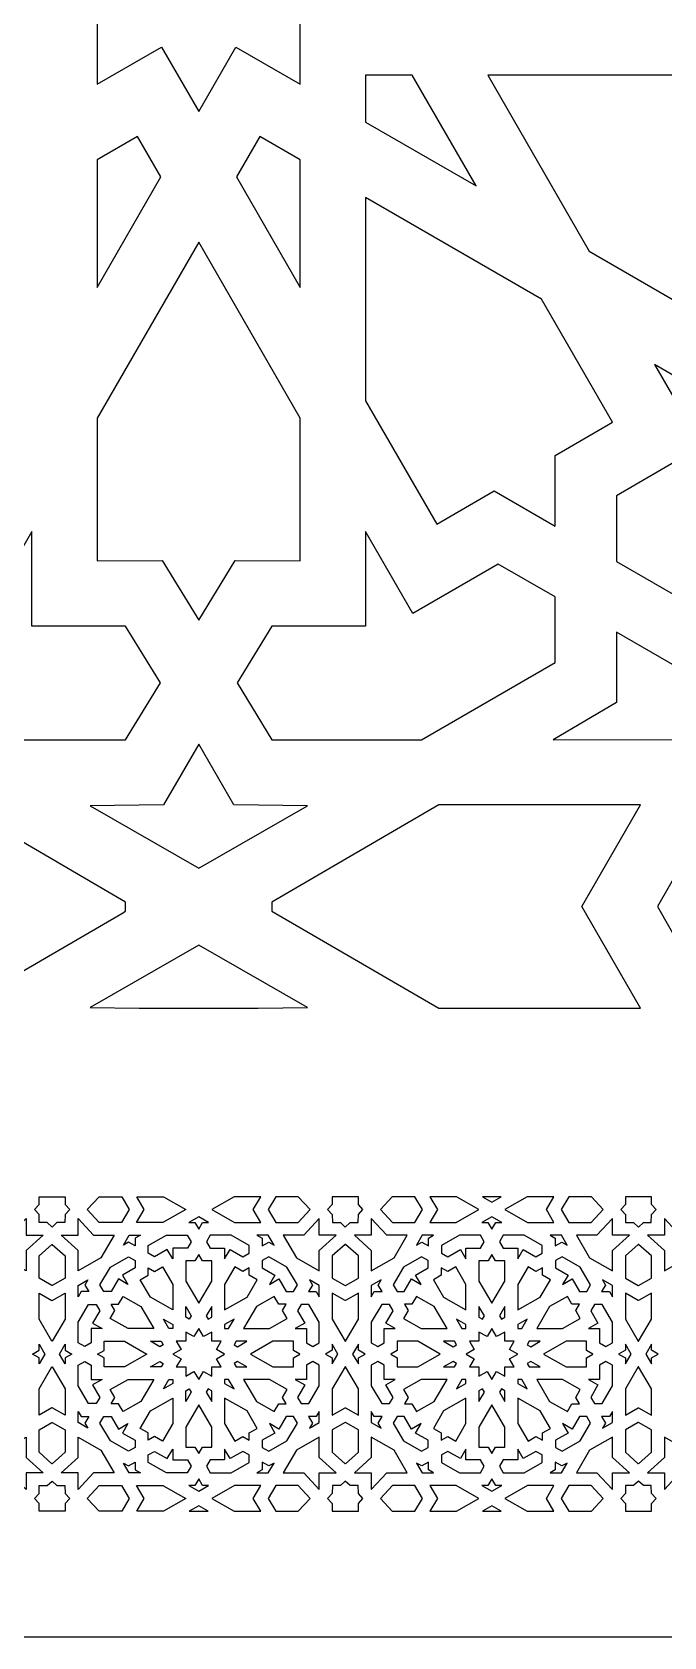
# Model space of a CAD drawing. Extents: x -912 to 550, y -550 to 550.
# Drawn here: x -53 to 148, y -550 to -39 of the extents above; entities that cross this region are included whole.
import ezdxf

# ---------------------------------------------------------------- set-up
doc = ezdxf.new("R2010")
doc.units = 0
doc.layers.add('LAYER_1', color=18, linetype='CONTINUOUS')

msp = doc.modelspace()

# ---------------------------------------------------------------- linework, layer by layer
at = {"layer": 'LAYER_1'}
for points in [[(227.82, -550), (550, -227.82), (550, 227.82), (227.82, 550), (-227.82, 550), (-550, 227.82), (-550, -227.82), (-227.82, -550)], [(-55.98, -32.32), (-32.32, -32.32), (-32.32, -55.98), (-11.83, -44.15), (0, -64.64), (11.83, -44.15), (32.32, -55.98), (32.32, -32.32), (55.98, -32.32), (44.15, -11.83), (64.64, 0), (44.15, 11.83), (55.98, 32.32), (32.32, 32.32), (32.32, 55.98), (11.83, 44.15), (0, 64.64), (-11.83, 44.15), (-32.32, 55.98), (-32.32, 32.32), (-55.98, 32.32), (-44.15, 11.83), (-64.64, 0), (-44.15, -11.83)], [(53.14, -68), (88.3, -88.3), (68, -53.14), (53.14, -53.14)], [(92.03, -53.14), (124.35, -109.11), (163.55, -131.75), (174.13, -113.48), (196.55, -113.48), (185.34, -94.06), (195.92, -75.8), (156.67, -53.14)], [(-32.32, -80.01), (-32.32, -120.62), (-12.02, -85.45), (-19.45, -72.58)], [(12.02, -85.45), (32.32, -120.62), (32.32, -80.01), (19.45, -72.58)], [(53.14, -92.03), (53.14, -156.67), (75.8, -195.92), (94.06, -185.34), (113.48, -196.55), (113.48, -174.13), (131.75, -163.55), (109.12, -124.35)], [(-32.32, -162.24), (-32.32, -207.57), (-11.64, -207.54), (0, -226.51), (11.64, -207.54), (32.32, -207.57), (32.32, -162.24), (0, -106.27)], [(132.99, -207.81), (151.06, -218.24), (193.65, -193.65), (218.24, -151.05), (207.81, -132.99), (186.89, -132.99), (171.16, -160.17), (145.16, -145.16), (160.17, -171.16), (132.99, -186.89)], [(-70.89, -264.54), (-23.33, -264.54), (-12.21, -246.41), (-23.27, -228.39), (-53.14, -228.39), (-53.14, -198.29), (-68.2, -224.38), (-95.4, -208.64), (-113.48, -219.07), (-113.48, -239.98)], [(12.21, -246.41), (23.33, -264.54), (70.89, -264.54), (113.48, -239.98), (113.48, -219.07), (95.4, -208.64), (68.2, -224.38), (53.14, -198.29), (53.14, -228.39), (23.27, -228.39)], [(132.99, -230.33), (132.99, -252.65), (112.81, -264.59), (152.71, -264.49), (172.65, -229.98), (152.31, -241.49)], [(0, -265.97), (-11.16, -285.29), (-34.61, -285.54), (0, -305.4), (34.61, -285.54), (11.16, -285.29)], [(-76.42, -285.29), (-140.66, -285.3), (-121.99, -317.64), (-140.66, -349.98), (-76.42, -350), (-24.52, -319.83), (-23.26, -319.1), (-23.26, -316.19)], [(140.66, -285.3), (76.42, -285.29), (24.52, -315.46), (23.26, -316.19), (23.26, -319.1), (76.42, -350), (140.66, -349.98), (121.99, -317.64)], [(146.03, -317.64), (157.48, -337.5), (209.67, -285.3), (164.69, -285.29)], [(0, -329.89), (-34.61, -349.75), (-18.96, -349.91), (18.96, -349.91), (34.61, -349.75)], [(-48.24, -418.18), (-50.75, -418.18), (-50.83, -415.62), (-52.29, -414.05), (-50.83, -412.47), (-50.83, -410), (-42.52, -410), (-42.52, -412.47), (-41.06, -414.05), (-42.52, -415.62), (-42.6, -418.18), (-45.12, -418.18), (-46.68, -419.58)], [(-35.48, -414.05), (-31.72, -410), (-24.51, -410), (-22.13, -414.05), (-24.56, -418.18), (-31.65, -418.18)], [(-17.37, -414.05), (-19.75, -410), (-11.26, -410), (-4.14, -414.05), (-11.4, -418.18), (-19.79, -418.18)], [(17.37, -414.05), (19.75, -410), (11.26, -410), (4.14, -414.05), (11.4, -418.18), (19.79, -418.18)], [(35.48, -414.05), (31.72, -410), (24.51, -410), (22.13, -414.05), (24.56, -418.18), (31.65, -418.18)], [(48.24, -418.18), (50.75, -418.18), (50.83, -415.62), (52.29, -414.05), (50.83, -412.47), (50.83, -410), (42.52, -410), (42.52, -412.47), (41.06, -414.05), (42.52, -415.62), (42.6, -418.18), (45.12, -418.18), (46.68, -419.58)], [(71.22, -414.05), (68.85, -410), (61.63, -410), (57.88, -414.05), (61.7, -418.18), (68.8, -418.18)], [(89.22, -414.05), (82.09, -410), (73.61, -410), (75.98, -414.05), (73.56, -418.18), (81.95, -418.18)], [(96.35, -410), (90.34, -410), (93.34, -411.71)], [(110.7, -414.05), (113.08, -410), (104.59, -410), (97.47, -414.05), (104.73, -418.18), (113.12, -418.18)], [(128.81, -414.05), (125.05, -410), (117.84, -410), (115.46, -414.05), (117.88, -418.18), (124.98, -418.18)], [(141.57, -418.18), (144.08, -418.18), (144.16, -415.62), (145.62, -414.05), (144.16, -412.47), (144.16, -410), (135.85, -410), (135.85, -412.47), (134.39, -414.05), (135.85, -415.62), (135.93, -418.18), (138.44, -418.18), (140.01, -419.58)], [(-62.22, -429.38), (-66.42, -422.23), (-59.89, -422.23), (-54.96, -416.92), (-54.96, -422.23), (-49.56, -422.23), (-54.96, -427.08), (-54.96, -433.51)], [(-38.4, -427.08), (-43.8, -422.23), (-38.4, -422.23), (-38.4, -416.92), (-33.47, -422.23), (-26.94, -422.23), (-31.13, -429.38), (-38.4, -433.51)], [(0, -420.28), (0.01, -420.28), (1.25, -418.18), (3.16, -418.18), (0, -416.39), (-3.16, -418.18), (-1.25, -418.18), (-0.01, -420.28)], [(38.4, -427.08), (43.8, -422.23), (38.4, -422.23), (38.4, -416.92), (33.47, -422.23), (26.94, -422.23), (31.13, -429.38), (38.4, -433.51)], [(62.22, -429.38), (66.42, -422.23), (59.89, -422.23), (54.96, -416.92), (54.96, -422.23), (49.56, -422.23), (54.96, -427.08), (54.96, -433.51)], [(94.58, -418.18), (96.48, -418.18), (93.34, -416.39), (90.2, -418.18), (92.11, -418.18), (93.34, -420.28)], [(131.73, -427.08), (137.13, -422.23), (131.73, -422.23), (131.73, -416.92), (126.8, -422.23), (120.26, -422.23), (124.46, -429.38), (131.73, -433.51)], [(155.55, -429.38), (159.75, -422.23), (153.21, -422.23), (148.29, -416.92), (148.29, -422.23), (142.89, -422.23), (148.29, -427.08), (148.29, -433.51)], [(-22.34, -424.39), (-23.99, -425.32), (-22.17, -422.23), (-18.55, -422.23), (-20.2, -423.17), (-20.2, -425.6)], [(-10.01, -426.75), (-14.03, -429.04), (-16.04, -427.9), (-16.04, -425.5), (-10.3, -422.23), (-3.66, -422.23), (-2.44, -424.31), (-3.61, -426.29), (-8.25, -426.29), (-8.25, -429.75)], [(10.01, -426.75), (14.03, -429.04), (16.04, -427.9), (16.04, -425.5), (10.3, -422.23), (3.66, -422.23), (2.44, -424.31), (3.61, -426.29), (8.25, -426.29), (8.25, -429.75)], [(22.34, -424.39), (23.99, -425.32), (22.17, -422.23), (18.55, -422.23), (20.2, -423.17), (20.2, -425.6)], [(73.16, -423.17), (74.81, -422.23), (71.18, -422.23), (69.37, -425.32), (71.02, -424.39), (73.16, -425.6)], [(85.1, -426.29), (89.75, -426.29), (90.91, -424.31), (89.69, -422.23), (83.06, -422.23), (77.31, -425.5), (77.31, -427.9), (79.32, -429.04), (83.35, -426.75), (85.1, -429.75)], [(103.34, -426.75), (107.36, -429.04), (109.37, -427.9), (109.37, -425.5), (103.63, -422.23), (96.99, -422.23), (95.77, -424.31), (96.93, -426.29), (101.58, -426.29), (101.58, -429.75)], [(115.67, -424.39), (117.32, -425.32), (115.5, -422.23), (111.87, -422.23), (113.53, -423.17), (113.53, -425.6)], [(-50.83, -435.9), (-50.83, -428.8), (-46.72, -425.11), (-46.68, -425.14), (-46.64, -425.11), (-42.52, -428.8), (-42.52, -435.9), (-46.64, -438.24), (-46.68, -438.21), (-46.72, -438.24)], [(0, -443.78), (0.01, -443.79), (4.13, -436.77), (4.13, -430.35), (1.19, -430.35), (0.01, -428.34), (0, -428.34), (-0.01, -428.34), (-1.19, -430.35), (-4.13, -430.35), (-4.13, -436.77), (-0.01, -443.79)], [(50.83, -435.9), (50.83, -428.8), (46.72, -425.11), (46.68, -425.14), (46.64, -425.11), (42.52, -428.8), (42.52, -435.9), (46.64, -438.24), (46.68, -438.21), (46.72, -438.24)], [(97.46, -436.77), (97.46, -430.35), (94.52, -430.35), (93.34, -428.34), (92.16, -430.35), (89.23, -430.35), (89.23, -436.77), (93.34, -443.79)], [(144.16, -435.9), (144.16, -428.8), (140.05, -425.11), (140.01, -425.14), (139.96, -425.11), (135.85, -428.8), (135.85, -435.9), (139.96, -438.24), (140.01, -438.21), (140.05, -438.24)], [(-31.43, -438.01), (-28.11, -432.35), (-22.37, -429.09), (-20.25, -430.29), (-20.25, -432.57), (-24.28, -434.86), (-22.52, -437.85), (-25.56, -436.12), (-27.89, -440.08), (-30.21, -440.08)], [(-15.38, -441.91), (-18.65, -436.34), (-16.1, -434.9), (-16.1, -432.58), (-14.06, -433.74), (-11.52, -432.29), (-8.25, -437.86), (-8.25, -445.96)], [(15.38, -441.91), (18.65, -436.34), (16.1, -434.9), (16.1, -432.58), (14.06, -433.74), (11.52, -432.29), (8.25, -437.86), (8.25, -445.96)], [(31.43, -438.01), (28.11, -432.35), (22.37, -429.09), (20.25, -430.29), (20.25, -432.57), (24.28, -434.86), (22.52, -437.85), (25.56, -436.12), (27.89, -440.08), (30.21, -440.08)], [(67.79, -436.12), (70.83, -437.85), (69.08, -434.86), (73.1, -432.57), (73.1, -430.29), (70.99, -429.09), (65.24, -432.35), (61.92, -438.01), (63.14, -440.08), (65.47, -440.08)], [(85.1, -437.86), (81.84, -432.29), (79.29, -433.74), (77.25, -432.58), (77.25, -434.9), (74.71, -436.34), (77.97, -441.91), (85.1, -445.96)], [(108.71, -441.91), (111.97, -436.34), (109.43, -434.9), (109.43, -432.58), (107.39, -433.74), (104.85, -432.29), (101.58, -437.86), (101.58, -445.96)], [(124.76, -438.01), (121.44, -432.35), (115.69, -429.09), (113.58, -430.29), (113.58, -432.57), (117.61, -434.86), (115.85, -437.85), (118.89, -436.12), (121.22, -440.08), (123.54, -440.08)], [(-38.4, -438.2), (-35.25, -436.41), (-36.21, -438.04), (-34.97, -440.14), (-37.44, -440.14), (-38.4, -441.77)], [(38.4, -438.2), (35.25, -436.41), (36.21, -438.04), (34.97, -440.14), (37.44, -440.14), (38.4, -441.77)], [(55.91, -440.14), (58.38, -440.14), (57.15, -438.04), (58.1, -436.41), (54.96, -438.2), (54.96, -441.77)], [(131.73, -438.2), (128.58, -436.41), (129.54, -438.04), (128.3, -440.14), (130.77, -440.14), (131.73, -441.77)], [(-50.83, -448.93), (-50.83, -440.58), (-46.72, -442.92), (-46.68, -442.9), (-46.64, -442.92), (-42.52, -440.58), (-42.52, -448.93), (-46.64, -455.94), (-46.68, -455.87), (-46.72, -455.94)], [(-38.4, -456.41), (-38.4, -449.88), (-35.08, -444.22), (-32.64, -444.22), (-31.48, -446.2), (-33.8, -450.16), (-30.76, -451.89), (-34.27, -451.89), (-34.27, -456.46), (-36.29, -457.61)], [(-28.17, -448.68), (-26.7, -446.18), (-27.88, -444.17), (-25.52, -444.17), (-24.05, -441.67), (-18.4, -444.88), (-14.28, -451.89), (-22.51, -451.89)], [(28.17, -448.68), (26.7, -446.18), (27.88, -444.17), (25.52, -444.17), (24.05, -441.67), (18.4, -444.88), (14.28, -451.89), (22.51, -451.89)], [(38.4, -456.41), (38.4, -449.88), (35.08, -444.22), (32.64, -444.22), (31.48, -446.2), (33.8, -450.16), (30.76, -451.89), (34.27, -451.89), (34.27, -456.46), (36.29, -457.61)], [(50.83, -448.93), (50.83, -440.58), (46.72, -442.92), (46.68, -442.9), (46.64, -442.92), (42.52, -440.58), (42.52, -448.93), (46.64, -455.94), (46.68, -455.87), (46.72, -455.94)], [(59.08, -456.46), (59.08, -451.89), (62.59, -451.89), (59.55, -450.16), (61.87, -446.2), (60.71, -444.22), (58.27, -444.22), (54.96, -449.88), (54.96, -456.41), (57.07, -457.61)], [(74.96, -444.88), (69.3, -441.67), (67.83, -444.17), (65.48, -444.17), (66.65, -446.18), (65.18, -448.68), (70.84, -451.89), (79.07, -451.89)], [(121.5, -448.68), (120.03, -446.18), (121.21, -444.17), (118.85, -444.17), (117.38, -441.67), (111.73, -444.88), (107.61, -451.89), (115.84, -451.89)], [(131.73, -456.41), (131.73, -449.88), (128.41, -444.22), (125.97, -444.22), (124.81, -446.2), (127.13, -450.16), (124.09, -451.89), (127.6, -451.89), (127.6, -456.46), (129.61, -457.61)], [(144.16, -448.93), (144.16, -440.58), (140.05, -442.92), (140.01, -442.9), (139.96, -442.92), (135.85, -440.58), (135.85, -448.93), (139.96, -455.94), (140.01, -455.87), (140.05, -455.94)], [(-11.26, -448.94), (-8.25, -450.65), (-8.25, -451.89), (-9.52, -451.89)], [(-4.13, -448.3), (-4.13, -444.89), (-2.39, -447.85), (-3.03, -448.93)], [(4.13, -448.3), (4.13, -444.89), (2.39, -447.85), (3.03, -448.93)], [(11.26, -448.94), (8.25, -450.65), (8.25, -451.89), (9.52, -451.89)], [(85.1, -450.65), (82.1, -448.94), (83.83, -451.89), (85.1, -451.89)], [(90.96, -447.85), (89.23, -444.89), (89.23, -448.3), (90.32, -448.93)], [(97.46, -448.3), (97.46, -444.89), (95.72, -447.85), (96.36, -448.93)], [(104.58, -448.94), (101.58, -450.65), (101.58, -451.89), (102.85, -451.89)], [(0, -468.1), (0.01, -468.1), (1.52, -465.53), (4.13, -467.01), (4.13, -464.05), (7.14, -464.05), (5.63, -461.48), (8.24, -460), (5.63, -458.52), (7.14, -455.95), (4.13, -455.95), (4.13, -452.99), (1.52, -454.47), (0.01, -451.9), (0, -451.9), (-0.01, -451.9), (-1.52, -454.47), (-4.13, -452.99), (-4.13, -455.95), (-7.14, -455.95), (-5.63, -458.52), (-8.24, -460), (-5.63, -461.48), (-7.14, -464.05), (-4.13, -464.05), (-4.13, -467.01), (-1.52, -465.53), (-0.01, -468.1)], [(94.85, -465.53), (97.46, -467.01), (97.46, -464.05), (100.47, -464.05), (98.96, -461.48), (101.57, -460), (98.96, -458.52), (100.47, -455.95), (97.46, -455.95), (97.46, -452.99), (94.85, -454.47), (93.34, -451.9), (91.83, -454.47), (89.23, -452.99), (89.23, -455.95), (86.21, -455.95), (87.72, -458.52), (85.11, -460), (87.72, -461.48), (86.21, -464.05), (89.23, -464.05), (89.23, -467.01), (91.83, -465.53), (93.34, -468.1)], [(-50.83, -461.21), (-52.97, -460), (-50.83, -458.78), (-50.83, -456.91), (-49.02, -460), (-50.83, -463.09)], [(-44.33, -460), (-42.52, -456.91), (-42.52, -458.78), (-40.38, -460), (-42.52, -461.21), (-42.52, -463.09)], [(-30.15, -461.16), (-32.19, -460), (-30.15, -458.84), (-30.15, -455.95), (-23.62, -455.95), (-16.49, -460), (-23.62, -464.05), (-30.15, -464.05)], [(-15.37, -455.95), (-11.9, -455.95), (-11.27, -457.03), (-12.37, -457.66)], [(15.37, -455.95), (11.9, -455.95), (11.27, -457.03), (12.37, -457.66)], [(30.15, -461.16), (32.19, -460), (30.15, -458.84), (30.15, -455.95), (23.62, -455.95), (16.49, -460), (23.62, -464.05), (30.15, -464.05)], [(44.33, -460), (42.52, -456.91), (42.52, -458.78), (40.38, -460), (42.52, -461.21), (42.52, -463.09)], [(50.83, -461.21), (52.97, -460), (50.83, -458.78), (50.83, -456.91), (49.02, -460), (50.83, -463.09)], [(76.86, -460), (69.74, -455.95), (63.2, -455.95), (63.2, -458.84), (61.17, -460), (63.2, -461.16), (63.2, -464.05), (69.74, -464.05)], [(82.09, -457.03), (81.45, -455.95), (77.98, -455.95), (80.99, -457.66)], [(108.7, -455.95), (105.23, -455.95), (104.6, -457.03), (105.7, -457.66)], [(123.48, -461.16), (125.52, -460), (123.48, -458.84), (123.48, -455.95), (116.95, -455.95), (109.82, -460), (116.95, -464.05), (123.48, -464.05)], [(137.66, -460), (135.85, -456.91), (135.85, -458.78), (133.71, -460), (135.85, -461.21), (135.85, -463.09)], [(144.16, -461.21), (146.3, -460), (144.16, -458.78), (144.16, -456.91), (142.35, -460), (144.16, -463.09)], [(-50.83, -471.07), (-46.72, -464.06), (-46.68, -464.12), (-46.64, -464.06), (-42.52, -471.07), (-42.52, -479.42), (-46.64, -477.08), (-46.68, -477.1), (-46.72, -477.08), (-50.83, -479.42)], [(-38.4, -470.12), (-38.4, -463.59), (-36.29, -462.39), (-34.27, -463.53), (-34.27, -468.11), (-30.76, -468.11), (-33.8, -469.84), (-31.48, -473.79), (-32.64, -475.77), (-35.08, -475.77)], [(-12.37, -462.34), (-11.27, -462.97), (-11.9, -464.05), (-15.37, -464.05)], [(12.37, -462.34), (11.27, -462.97), (11.9, -464.05), (15.37, -464.05)], [(38.4, -470.12), (38.4, -463.59), (36.29, -462.39), (34.27, -463.53), (34.27, -468.11), (30.76, -468.11), (33.8, -469.84), (31.48, -473.79), (32.64, -475.77), (35.08, -475.77)], [(50.83, -471.07), (46.72, -464.06), (46.68, -464.12), (46.64, -464.06), (42.52, -471.07), (42.52, -479.42), (46.64, -477.08), (46.68, -477.1), (46.72, -477.08), (50.83, -479.42)], [(61.87, -473.79), (59.55, -469.84), (62.59, -468.11), (59.08, -468.11), (59.08, -463.53), (57.07, -462.39), (54.96, -463.59), (54.96, -470.12), (58.27, -475.77), (60.71, -475.77)], [(82.09, -462.97), (80.99, -462.34), (77.98, -464.05), (81.45, -464.05)], [(105.7, -462.34), (104.6, -462.97), (105.23, -464.05), (108.7, -464.05)], [(131.73, -470.12), (131.73, -463.59), (129.61, -462.39), (127.6, -463.53), (127.6, -468.11), (124.09, -468.11), (127.13, -469.84), (124.81, -473.79), (125.97, -475.77), (128.41, -475.77)], [(144.16, -471.07), (140.05, -464.06), (140.01, -464.12), (139.96, -464.06), (135.85, -471.07), (135.85, -479.42), (139.96, -477.08), (140.01, -477.1), (140.05, -477.08), (144.16, -479.42)], [(-25.52, -475.83), (-27.88, -475.83), (-26.7, -473.82), (-28.17, -471.32), (-22.51, -468.11), (-14.28, -468.11), (-18.4, -475.12), (-24.05, -478.33)], [(-9.52, -468.11), (-8.25, -468.11), (-8.25, -469.36), (-11.26, -471.06)], [(9.52, -468.11), (8.25, -468.11), (8.25, -469.36), (11.26, -471.06)], [(25.52, -475.83), (27.88, -475.83), (26.7, -473.82), (28.17, -471.32), (22.51, -468.11), (14.28, -468.11), (18.4, -475.12), (24.05, -478.33)], [(74.96, -475.12), (79.07, -468.11), (70.84, -468.11), (65.18, -471.32), (66.65, -473.82), (65.48, -475.83), (67.83, -475.83), (69.3, -478.33)], [(85.1, -469.36), (85.1, -468.11), (83.83, -468.11), (82.1, -471.06)], [(102.85, -468.11), (101.58, -468.11), (101.58, -469.36), (104.58, -471.06)], [(118.85, -475.83), (121.21, -475.83), (120.03, -473.82), (121.5, -471.32), (115.84, -468.11), (107.61, -468.11), (111.73, -475.12), (117.38, -478.33)], [(-14.06, -486.26), (-16.1, -487.42), (-16.1, -485.1), (-18.65, -483.66), (-15.38, -478.09), (-8.25, -474.04), (-8.25, -482.14), (-11.52, -487.7)], [(-4.13, -471.7), (-3.03, -471.07), (-2.39, -472.16), (-4.13, -475.11)], [(4.13, -471.7), (3.03, -471.07), (2.39, -472.16), (4.13, -475.11)], [(14.06, -486.26), (16.1, -487.42), (16.1, -485.1), (18.65, -483.66), (15.38, -478.09), (8.25, -474.04), (8.25, -482.14), (11.52, -487.7)], [(85.1, -482.14), (85.1, -474.04), (77.97, -478.09), (74.71, -483.66), (77.25, -485.1), (77.25, -487.42), (79.29, -486.26), (81.84, -487.7)], [(90.96, -472.16), (90.32, -471.07), (89.23, -471.7), (89.23, -475.11)], [(97.46, -471.7), (96.36, -471.07), (95.72, -472.16), (97.46, -475.11)], [(107.39, -486.26), (109.43, -487.42), (109.43, -485.1), (111.97, -483.66), (108.71, -478.09), (101.58, -474.04), (101.58, -482.14), (104.85, -487.7)], [(-38.4, -481.8), (-38.4, -478.23), (-37.44, -479.86), (-34.97, -479.86), (-36.21, -481.96), (-35.25, -483.59)], [(-28.11, -487.65), (-31.43, -481.99), (-30.21, -479.92), (-27.89, -479.92), (-25.56, -483.88), (-22.52, -482.15), (-24.28, -485.14), (-20.25, -487.43), (-20.25, -489.71), (-22.37, -490.91)], [(0, -491.66), (0.01, -491.66), (1.19, -489.65), (4.13, -489.65), (4.13, -483.23), (0.01, -476.21), (0, -476.21), (-0.01, -476.21), (-4.13, -483.23), (-4.13, -489.65), (-1.19, -489.65), (-0.01, -491.66)], [(28.11, -487.65), (31.43, -481.99), (30.21, -479.92), (27.89, -479.92), (25.56, -483.88), (22.52, -482.15), (24.28, -485.14), (20.25, -487.43), (20.25, -489.71), (22.37, -490.91)], [(38.4, -481.8), (38.4, -478.23), (37.44, -479.86), (34.97, -479.86), (36.21, -481.96), (35.25, -483.59)], [(57.15, -481.96), (58.38, -479.86), (55.91, -479.86), (54.96, -478.23), (54.96, -481.8), (58.1, -483.59)], [(73.1, -489.71), (73.1, -487.43), (69.08, -485.14), (70.83, -482.15), (67.79, -483.88), (65.47, -479.92), (63.14, -479.92), (61.92, -481.99), (65.24, -487.65), (70.99, -490.91)], [(94.52, -489.65), (97.46, -489.65), (97.46, -483.23), (93.34, -476.21), (89.23, -483.23), (89.23, -489.65), (92.16, -489.65), (93.34, -491.66)], [(121.44, -487.65), (124.76, -481.99), (123.54, -479.92), (121.22, -479.92), (118.89, -483.88), (115.85, -482.15), (117.61, -485.14), (113.58, -487.43), (113.58, -489.71), (115.69, -490.91)], [(131.73, -481.8), (131.73, -478.23), (130.77, -479.86), (128.3, -479.86), (129.54, -481.96), (128.58, -483.59)], [(-50.83, -491.2), (-50.83, -484.1), (-46.72, -481.76), (-46.68, -481.79), (-46.64, -481.76), (-42.52, -484.1), (-42.52, -491.2), (-46.64, -494.89), (-46.68, -494.86), (-46.72, -494.89)], [(50.83, -491.2), (50.83, -484.1), (46.72, -481.76), (46.68, -481.79), (46.64, -481.76), (42.52, -484.1), (42.52, -491.2), (46.64, -494.89), (46.68, -494.86), (46.72, -494.89)], [(144.16, -491.2), (144.16, -484.1), (140.05, -481.76), (140.01, -481.79), (139.96, -481.76), (135.85, -484.1), (135.85, -491.2), (139.96, -494.89), (140.01, -494.86), (140.05, -494.89)], [(-59.88, -497.77), (-66.42, -497.77), (-62.22, -490.62), (-54.96, -486.49), (-54.96, -492.92), (-49.56, -497.77), (-54.96, -497.77), (-54.96, -503.08)], [(-38.4, -497.77), (-43.8, -497.77), (-38.4, -492.92), (-38.4, -486.49), (-31.13, -490.62), (-26.94, -497.77), (-33.47, -497.77), (-38.4, -503.08)], [(38.4, -497.77), (43.8, -497.77), (38.4, -492.92), (38.4, -486.49), (31.13, -490.62), (26.94, -497.77), (33.47, -497.77), (38.4, -503.08)], [(59.88, -497.77), (66.42, -497.77), (62.22, -490.62), (54.96, -486.49), (54.96, -492.92), (49.56, -497.77), (54.96, -497.77), (54.96, -503.08)], [(131.73, -497.77), (137.13, -497.77), (131.73, -492.92), (131.73, -486.49), (124.46, -490.62), (120.27, -497.77), (126.8, -497.77), (131.73, -503.08)], [(153.21, -497.77), (159.75, -497.77), (155.55, -490.62), (148.29, -486.49), (148.29, -492.92), (142.89, -497.77), (148.29, -497.77), (148.29, -503.08)], [(-23.99, -494.67), (-22.34, -495.61), (-20.2, -494.4), (-20.2, -496.83), (-18.55, -497.77), (-22.17, -497.77)], [(-16.04, -494.5), (-16.04, -492.1), (-14.03, -490.96), (-10.01, -493.25), (-8.25, -490.25), (-8.25, -493.71), (-3.61, -493.71), (-2.44, -495.69), (-3.66, -497.77), (-10.3, -497.77)], [(16.04, -494.5), (16.04, -492.1), (14.03, -490.96), (10.01, -493.25), (8.25, -490.25), (8.25, -493.71), (3.61, -493.71), (2.44, -495.69), (3.66, -497.77), (10.3, -497.77)], [(23.99, -494.67), (22.34, -495.61), (20.2, -494.4), (20.2, -496.83), (18.55, -497.77), (22.17, -497.77)], [(73.16, -496.83), (73.16, -494.4), (71.02, -495.61), (69.37, -494.67), (71.18, -497.77), (74.81, -497.77)], [(90.91, -495.69), (89.75, -493.71), (85.1, -493.71), (85.1, -490.25), (83.35, -493.25), (79.32, -490.96), (77.31, -492.1), (77.31, -494.5), (83.06, -497.77), (89.69, -497.77)], [(109.37, -494.5), (109.37, -492.1), (107.36, -490.96), (103.34, -493.25), (101.58, -490.25), (101.58, -493.71), (96.93, -493.71), (95.77, -495.69), (96.99, -497.77), (103.63, -497.77)], [(117.32, -494.67), (115.67, -495.61), (113.53, -494.4), (113.53, -496.83), (111.87, -497.77), (115.5, -497.77)], [(0, -503.61), (3.16, -501.82), (1.25, -501.82), (0.01, -499.72), (0, -499.72), (-0.01, -499.72), (-1.25, -501.82), (-3.16, -501.82)], [(96.49, -501.82), (94.58, -501.82), (93.34, -499.72), (92.11, -501.82), (90.2, -501.82), (93.34, -503.61)], [(-50.83, -507.52), (-52.29, -505.95), (-50.83, -504.38), (-50.75, -501.82), (-48.24, -501.82), (-46.68, -500.42), (-45.12, -501.82), (-42.6, -501.82), (-42.52, -504.38), (-41.06, -505.95), (-42.52, -507.52), (-42.52, -510), (-50.83, -510)], [(-35.48, -505.95), (-31.65, -501.82), (-24.56, -501.82), (-22.13, -505.95), (-24.51, -510), (-31.72, -510)], [(-17.37, -505.95), (-19.79, -501.82), (-11.4, -501.82), (-4.14, -505.95), (-11.26, -510), (-19.75, -510)], [(17.37, -505.95), (19.79, -501.82), (11.4, -501.82), (4.14, -505.95), (11.26, -510), (19.75, -510)], [(35.48, -505.95), (31.65, -501.82), (24.56, -501.82), (22.13, -505.95), (24.51, -510), (31.72, -510)], [(50.83, -507.52), (52.29, -505.95), (50.83, -504.38), (50.75, -501.82), (48.24, -501.82), (46.68, -500.42), (45.12, -501.82), (42.6, -501.82), (42.52, -504.38), (41.06, -505.95), (42.52, -507.52), (42.52, -510), (50.83, -510)], [(71.22, -505.95), (68.8, -501.82), (61.7, -501.82), (57.88, -505.95), (61.63, -510), (68.85, -510)], [(89.22, -505.95), (81.95, -501.82), (73.56, -501.82), (75.98, -505.95), (73.61, -510), (82.09, -510)], [(110.7, -505.95), (113.12, -501.82), (104.73, -501.82), (97.47, -505.95), (104.59, -510), (113.08, -510)], [(128.81, -505.95), (124.98, -501.82), (117.88, -501.82), (115.46, -505.95), (117.84, -510), (125.05, -510)], [(144.16, -507.52), (145.62, -505.95), (144.16, -504.38), (144.08, -501.82), (141.57, -501.82), (140.01, -500.42), (138.44, -501.82), (135.93, -501.82), (135.85, -504.38), (134.39, -505.95), (135.85, -507.52), (135.85, -510), (144.16, -510)], [(0, -510), (3.02, -510), (0, -508.29), (-3.02, -510)], [(93.34, -508.29), (90.34, -510), (96.35, -510)]]:
    msp.add_lwpolyline(points, close=True, dxfattribs=at)

doc.saveas('drawing.dxf')
